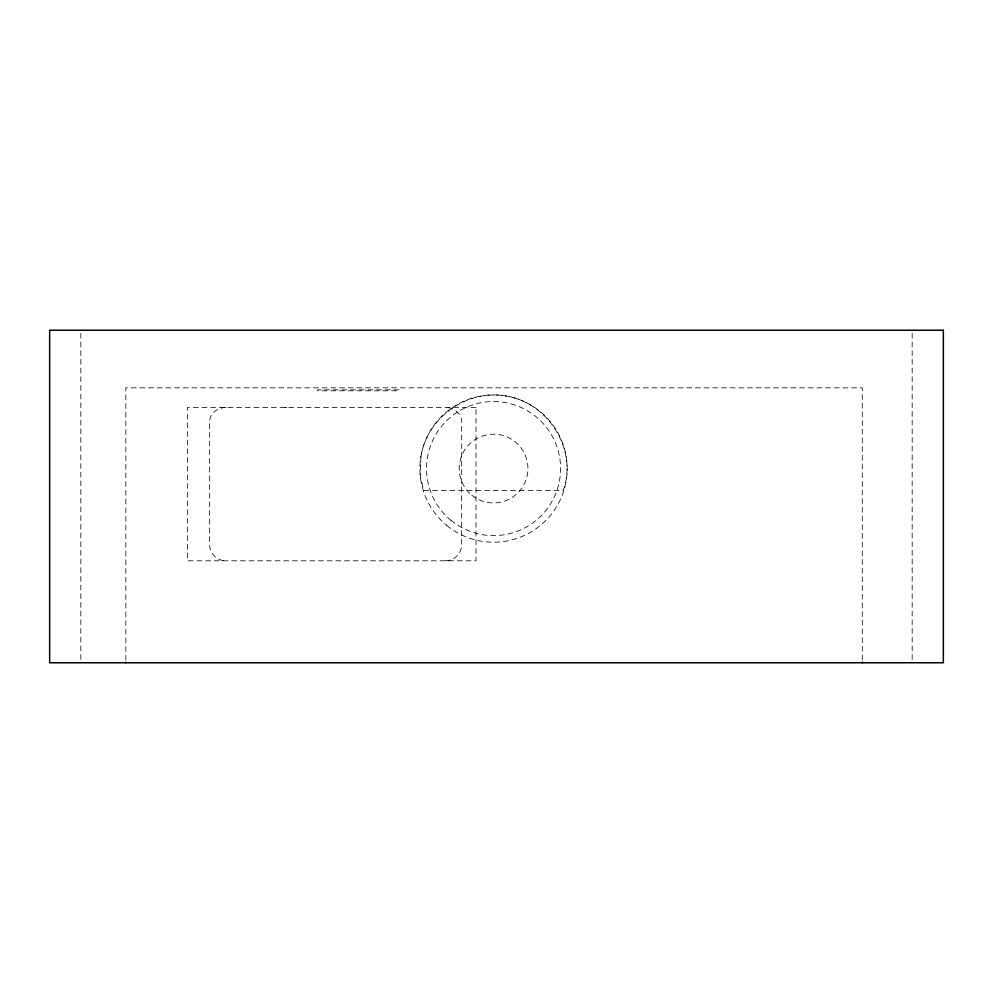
<?xml version="1.0" encoding="UTF-8"?>
<svg xmlns="http://www.w3.org/2000/svg" width="993" height="993" viewBox="0 0 993 993"><rect width="100%" height="100%" fill="white"/><g stroke="black" fill="none" stroke-linecap="round" stroke-linejoin="round"><path stroke-width="0.74" stroke-dasharray="4.96 3.72" d="M445.298 560.797L449.531 560.251A16.384 16.037 0 0 0 461.658 544.76L461.671 421.665C461.757 413.237 453.23 407.204 445.298 407.527M226.007 407.577C218.075 407.254 209.56 413.287 209.647 421.702L209.647 544.76A16.372 16.025 0 0 0 226.007 560.809M284.457 407.564L286.791 407.552M912.17 333.325L912.17 659.675M862.284 659.935L862.284 387.841L125.85 387.841L125.85 659.935M80.83 333.325L80.83 659.675M420.933 456.383L420.25 475.597L423.701 490.554L563.192 490.554C578.137 449.99 548.037 402.413 505.747 395.959C466.921 389.182 427.213 417.482 420.933 456.383M399 389.827L317.623 389.827L317.623 390.808L399 390.808L399 389.827M475.995 407.614L187.392 407.614L187.392 560.797L475.995 560.797L475.995 407.614M446.689 525.384A73.643 73.643 0 0 0 566.184 480.773A73.643 73.643 0 0 0 467.802 399.583A73.643 73.643 0 0 0 446.689 525.384M450.896 520.27A67.015 67.015 0 0 0 559.655 479.681A67.015 67.015 0 0 0 470.123 405.789A67.015 67.015 0 0 0 450.896 520.27M471.687 495.085A34.37 34.37 0 0 0 527.457 474.269A34.37 34.37 0 0 0 481.543 436.386A34.37 34.37 0 0 0 471.687 495.085"/><path stroke-width="1.49" d="M862.284 662.058L862.284 662.765M125.85 662.058L125.85 662.765M943.35 330.235L49.65 330.235L49.65 662.765L943.35 662.765L943.35 330.235"/></g></svg>
